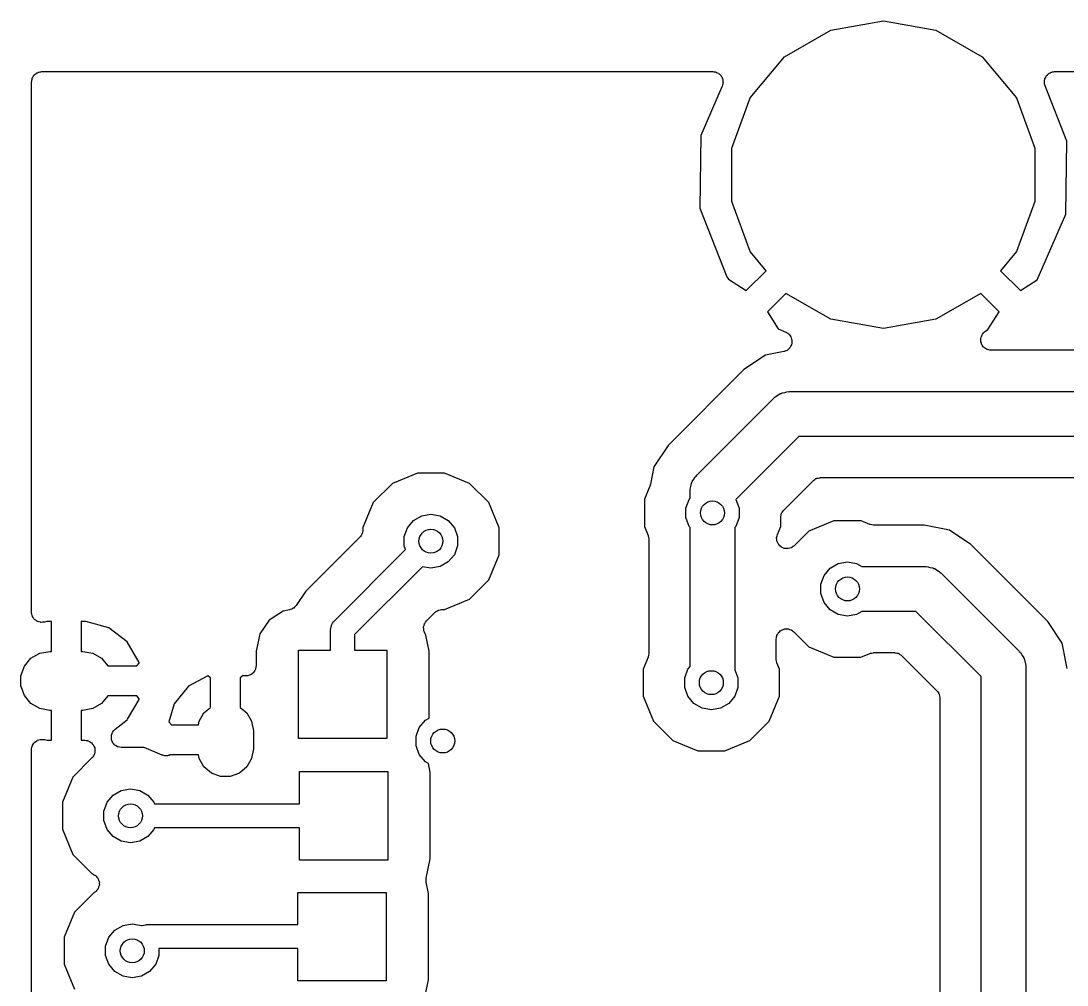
# Model space of a CAD drawing. Extents: x 91.5 to 190, y -113.6 to -60.2.
# Drawn here: x 91.51 to 109.27, y -76.52 to -60.16 of the extents above; entities that cross this region are included whole.
import ezdxf

# ---------------------------------------------------------------- set-up
doc = ezdxf.new("R2010")
doc.units = 0
doc.header["$MEASUREMENT"] = 0
doc.layers.add('BLACK', color=7, linetype='CONTINUOUS')

msp = doc.modelspace()

# ---------------------------------------------------------------- linework, layer by layer
at = {"layer": 'Black'}
for p, q in [((105.257, -60.3175), (106.15, -60.1601)), ((106.15, -60.1601), (107.043, -60.3175)), ((104.472, -60.7707), (105.257, -60.3175)), ((107.043, -60.3175), (107.828, -60.7707)), ((103.89, -61.465), (104.472, -60.7707)), ((107.828, -60.7707), (108.41, -61.465)), ((91.7234, -61.096), (91.7311, -61.0827)), ((91.7311, -61.0827), (91.7428, -61.0728)), ((91.7428, -61.0728), (91.7527, -61.0611)), ((91.7527, -61.0611), (91.766, -61.0534)), ((91.766, -61.0534), (91.7777, -61.0435)), ((91.7777, -61.0435), (91.7922, -61.0383)), ((91.7922, -61.0383), (91.8055, -61.0306)), ((91.8055, -61.0306), (91.8206, -61.0279)), ((91.8206, -61.0279), (91.835, -61.0227)), ((91.835, -61.0227), (91.8504, -61.0227)), ((91.8504, -61.0227), (91.8655, -61.02)), ((91.8655, -61.02), (103.254, -61.02)), ((103.254, -61.02), (103.274, -61.0236)), ((103.274, -61.0236), (103.294, -61.0248)), ((103.294, -61.0248), (103.304, -61.0288)), ((103.304, -61.0288), (103.314, -61.0306)), ((103.314, -61.0306), (103.331, -61.0408)), ((103.331, -61.0408), (103.35, -61.049)), ((103.35, -61.049), (103.358, -61.056)), ((103.358, -61.056), (103.366, -61.0611)), ((103.366, -61.0611), (103.38, -61.0768)), ((103.38, -61.0768), (103.395, -61.0909)), ((103.395, -61.0909), (103.399, -61.1)), ((108.914, -61.0978), (108.921, -61.0865)), ((108.921, -61.0865), (108.934, -61.0747)), ((108.934, -61.0747), (108.945, -61.0611)), ((108.945, -61.0611), (108.957, -61.0546)), ((108.957, -61.0546), (108.966, -61.046)), ((108.966, -61.046), (108.983, -61.0395)), ((108.983, -61.0395), (108.998, -61.0306)), ((108.998, -61.0306), (109.011, -61.0283)), ((109.011, -61.0283), (109.023, -61.0236)), ((109.023, -61.0236), (109.041, -61.0231)), ((109.041, -61.0231), (109.058, -61.02)), ((109.058, -61.02), (119.638, -61.02)), ((91.69, -61.1955), (91.6927, -61.1804)), ((91.69, -70.1929), (91.69, -61.1955)), ((91.6927, -61.165), (91.6979, -61.1506)), ((91.6927, -61.1804), (91.6927, -61.165)), ((91.6979, -61.1506), (91.7006, -61.1355)), ((91.7006, -61.1355), (91.7083, -61.1222)), ((91.7083, -61.1222), (91.7135, -61.1077)), ((91.7135, -61.1077), (91.7234, -61.096)), ((103.415, -61.2652), (103.052, -62.1027)), ((103.399, -61.1), (103.406, -61.1077)), ((103.406, -61.1077), (103.413, -61.127)), ((103.413, -61.127), (103.422, -61.1454)), ((103.419, -61.2453), (103.415, -61.2652)), ((103.426, -61.226), (103.419, -61.2453)), ((103.422, -61.1454), (103.423, -61.1555)), ((103.423, -61.1555), (103.426, -61.165)), ((103.426, -61.165), (103.426, -61.1855)), ((103.426, -61.1855), (103.429, -61.2059)), ((103.429, -61.2059), (103.426, -61.2158)), ((103.426, -61.2158), (103.426, -61.226)), ((108.883, -61.2004), (108.885, -61.1828)), ((108.885, -61.213), (108.883, -61.2004)), ((108.885, -61.165), (108.89, -61.1529)), ((108.885, -61.1828), (108.885, -61.165)), ((108.885, -61.226), (108.885, -61.213)), ((108.891, -61.2427), (108.885, -61.226)), ((108.89, -61.1529), (108.892, -61.1401)), ((108.895, -61.2601), (108.891, -61.2427)), ((108.892, -61.1401), (108.9, -61.1244)), ((109.267, -62.201), (108.895, -61.2601)), ((108.9, -61.1244), (108.906, -61.1077)), ((108.906, -61.1077), (108.914, -61.0978)), ((103.58, -62.3168), (103.89, -61.465)), ((108.41, -61.465), (108.72, -62.3168)), ((103.052, -62.1027), (103.033, -63.339)), ((103.58, -63.2232), (103.58, -62.3168)), ((108.72, -62.3168), (108.72, -63.2232)), ((109.248, -63.4373), (109.267, -62.201)), ((103.89, -64.075), (103.58, -63.2232)), ((108.72, -63.2232), (108.41, -64.075)), ((103.033, -63.339), (103.494, -64.5037)), ((108.764, -64.5544), (109.248, -63.4373)), ((104.162, -64.3991), (103.89, -64.075)), ((108.41, -64.075), (108.138, -64.3991)), ((103.824, -64.7368), (104.162, -64.3991)), ((108.138, -64.3991), (108.476, -64.7368)), ((103.494, -64.5037), (103.521, -64.5454)), ((103.521, -64.5454), (103.824, -64.7368)), ((108.476, -64.7368), (108.764, -64.5544)), ((104.496, -64.7831), (104.183, -65.0961)), ((105.257, -65.2225), (104.496, -64.7831)), ((107.804, -64.7831), (107.043, -65.2225)), ((108.117, -65.0961), (107.804, -64.7831)), ((104.183, -65.0961), (104.366, -65.3843)), ((107.925, -65.3986), (108.117, -65.0961)), ((106.15, -65.3799), (105.257, -65.2225)), ((107.043, -65.2225), (106.15, -65.3799)), ((104.366, -65.3843), (104.493, -65.4396)), ((104.493, -65.4396), (104.5, -65.4441)), ((104.5, -65.4441), (104.508, -65.4468)), ((104.508, -65.4468), (104.526, -65.4608)), ((104.526, -65.4608), (104.544, -65.4731)), ((104.544, -65.4731), (104.549, -65.4797)), ((104.549, -65.4797), (104.556, -65.4849)), ((104.556, -65.4849), (104.567, -65.5041)), ((104.567, -65.5041), (104.581, -65.5221)), ((104.581, -65.5221), (104.583, -65.53)), ((104.583, -65.53), (104.587, -65.537)), ((107.81, -65.534), (107.811, -65.5244)), ((107.811, -65.5244), (107.82, -65.5055)), ((107.82, -65.5055), (107.827, -65.4857)), ((107.827, -65.4857), (107.834, -65.4784)), ((107.834, -65.4784), (107.838, -65.4697)), ((107.838, -65.4697), (107.853, -65.4552)), ((107.853, -65.4552), (107.867, -65.4391)), ((107.867, -65.4391), (107.875, -65.4342)), ((107.875, -65.4342), (107.882, -65.4276)), ((107.882, -65.4276), (107.925, -65.3986)), ((104.564, -65.7032), (104.56, -65.7105)), ((104.57, -65.6973), (104.564, -65.7032)), ((104.579, -65.6767), (104.57, -65.6973)), ((104.59, -65.657), (104.579, -65.6767)), ((104.587, -65.537), (104.592, -65.559)), ((104.591, -65.6489), (104.59, -65.657)), ((104.594, -65.6413), (104.591, -65.6489)), ((104.592, -65.559), (104.598, -65.5805)), ((104.596, -65.6189), (104.594, -65.6413)), ((104.599, -65.5968), (104.596, -65.6189)), ((104.598, -65.5805), (104.597, -65.5887)), ((104.597, -65.5887), (104.599, -65.5968)), ((107.804, -65.585), (107.807, -65.5641)), ((107.807, -65.5943), (107.804, -65.585)), ((107.807, -65.543), (107.81, -65.534)), ((107.807, -65.5641), (107.807, -65.543)), ((107.807, -65.604), (107.807, -65.5943)), ((107.814, -65.6237), (107.807, -65.604)), ((107.819, -65.6442), (107.814, -65.6237)), ((107.824, -65.6522), (107.819, -65.6442)), ((107.827, -65.6612), (107.824, -65.6522)), ((107.841, -65.6774), (107.827, -65.6612)), ((107.853, -65.6949), (107.841, -65.6774)), ((107.86, -65.7006), (107.853, -65.6949)), ((107.867, -65.7079), (107.86, -65.7006)), ((107.885, -65.7185), (107.867, -65.7079)), ((104.148, -65.8345), (103.783, -66.0778)), ((104.458, -65.7728), (104.148, -65.8345)), ((104.466, -65.7698), (104.458, -65.7728)), ((104.474, -65.7688), (104.466, -65.7698)), ((104.494, -65.7588), (104.474, -65.7688)), ((104.515, -65.7507), (104.494, -65.7588)), ((104.521, -65.7452), (104.515, -65.7507)), ((104.528, -65.7415), (104.521, -65.7452)), ((104.544, -65.7253), (104.528, -65.7415)), ((104.56, -65.7105), (104.544, -65.7253)), ((107.902, -65.7309), (107.885, -65.7185)), ((107.911, -65.7336), (107.902, -65.7309)), ((107.919, -65.7384), (107.911, -65.7336)), ((107.94, -65.7421), (107.919, -65.7384)), ((107.96, -65.748), (107.94, -65.7421)), ((107.97, -65.7473), (107.96, -65.748)), ((107.979, -65.749), (107.97, -65.7473)), ((115.26, -65.749), (107.979, -65.749)), ((103.783, -66.0778), (102.498, -67.3634)), ((102.981, -67.8706), (104.291, -66.5606)), ((104.291, -66.5606), (104.304, -66.551)), ((104.304, -66.551), (104.315, -66.5381)), ((104.315, -66.5381), (104.358, -66.5132)), ((104.358, -66.5132), (104.399, -66.4847)), ((104.399, -66.4847), (104.415, -66.4804)), ((104.415, -66.4804), (104.43, -66.472)), ((104.43, -66.472), (104.479, -66.4633)), ((104.479, -66.4633), (104.527, -66.4505)), ((104.527, -66.4505), (104.543, -66.4519)), ((104.543, -66.4519), (104.56, -66.449)), ((104.56, -66.449), (115.622, -66.449)), ((104.718, -67.211), (103.648, -68.2811)), ((115.78, -67.211), (104.718, -67.211)), ((102.498, -67.3634), (102.254, -67.7276)), ((98.2408, -67.8326), (97.8154, -68.0084)), ((98.7012, -67.833), (98.2408, -67.8326)), ((99.1264, -68.0095), (98.7012, -67.833)), ((102.254, -67.7276), (102.196, -68.0222)), ((97.8154, -68.0084), (97.4895, -68.3336)), ((99.4516, -68.3354), (99.1264, -68.0095)), ((102.883, -68.0587), (102.892, -68.0097)), ((102.892, -68.0097), (102.9, -67.9952)), ((102.9, -67.9952), (102.905, -67.979)), ((102.905, -67.979), (102.933, -67.9382)), ((102.933, -67.9382), (102.958, -67.8951)), ((102.958, -67.8951), (102.971, -67.8843)), ((102.971, -67.8843), (102.981, -67.8706)), ((104.459, -68.4602), (104.956, -67.9624)), ((104.956, -67.9624), (104.963, -67.958)), ((104.963, -67.958), (104.968, -67.9521)), ((104.968, -67.9521), (104.988, -67.9406)), ((104.988, -67.9406), (105.006, -67.9274)), ((105.006, -67.9274), (105.014, -67.9254)), ((105.014, -67.9254), (105.02, -67.9216)), ((105.02, -67.9216), (105.043, -67.9176)), ((105.043, -67.9176), (105.065, -67.9117)), ((105.065, -67.9117), (105.073, -67.9123)), ((105.073, -67.9123), (105.08, -67.911)), ((105.08, -67.911), (115.763, -67.911)), ((102.186, -68.0553), (102.093, -68.2788)), ((102.19, -68.0384), (102.186, -68.0553)), ((102.196, -68.0222), (102.19, -68.0384)), ((102.869, -68.14), (102.872, -68.1235)), ((102.869, -68.2609), (102.869, -68.14)), ((102.87, -68.1068), (102.883, -68.0587)), ((102.872, -68.1235), (102.87, -68.1068)), ((97.4895, -68.3336), (97.313, -68.7588)), ((99.6274, -68.7608), (99.4516, -68.3354)), ((102.093, -68.2788), (102.093, -68.7392)), ((102.798, -68.4303), (102.853, -68.2805)), ((102.853, -68.2805), (102.869, -68.2609)), ((103.648, -68.2811), (103.702, -68.4303)), ((98.313, -68.5587), (98.47, -68.5311)), ((98.47, -68.5311), (98.627, -68.5587)), ((102.798, -68.5897), (102.798, -68.4303)), ((103.702, -68.4303), (103.702, -68.5897)), ((104.408, -68.569), (104.414, -68.5468)), ((104.414, -68.5468), (104.418, -68.5242)), ((104.418, -68.5242), (104.422, -68.5175)), ((104.422, -68.5175), (104.424, -68.5102)), ((104.424, -68.5102), (104.437, -68.4913)), ((104.437, -68.4913), (104.448, -68.4714)), ((104.448, -68.4714), (104.454, -68.4665)), ((104.454, -68.4665), (104.459, -68.4602)), ((98.0725, -68.7605), (98.175, -68.6384)), ((98.175, -68.6384), (98.313, -68.5587)), ((98.627, -68.5587), (98.765, -68.6384)), ((98.765, -68.6384), (98.8675, -68.7605)), ((102.853, -68.7395), (102.798, -68.5897)), ((103.702, -68.5897), (103.647, -68.7395)), ((104.407, -68.5842), (104.408, -68.5766)), ((104.407, -68.7412), (104.407, -68.5842)), ((104.408, -68.5766), (104.408, -68.569)), ((105.311, -68.6426), (104.885, -68.8184)), ((105.771, -68.643), (105.311, -68.6426)), ((105.922, -68.7056), (105.771, -68.643)), ((105.926, -68.7064), (105.922, -68.7056)), ((105.929, -68.7084), (105.926, -68.7064)), ((105.955, -68.713), (105.929, -68.7084)), ((105.981, -68.7188), (105.955, -68.713)), ((105.985, -68.7183), (105.981, -68.7188)), ((105.989, -68.719), (105.985, -68.7183)), ((106.843, -68.719), (105.989, -68.719)), ((107.272, -68.8045), (106.843, -68.719)), ((97.2833, -68.89), (97.2718, -68.9099)), ((97.2965, -68.8712), (97.2833, -68.89)), ((97.2985, -68.8638), (97.2965, -68.8712)), ((97.3023, -68.8572), (97.2985, -68.8638)), ((97.3063, -68.8345), (97.3023, -68.8572)), ((97.3123, -68.8123), (97.3063, -68.8345)), ((97.313, -68.7972), (97.3116, -68.8047)), ((97.3116, -68.8047), (97.3123, -68.8123)), ((97.313, -68.7588), (97.313, -68.7972)), ((98.018, -68.9103), (98.0725, -68.7605)), ((98.8675, -68.7605), (98.922, -68.9103)), ((99.627, -69.2212), (99.6274, -68.7608)), ((102.093, -68.7392), (102.156, -68.8919)), ((102.156, -68.8919), (102.157, -68.8956)), ((102.157, -68.8956), (102.158, -68.8989)), ((102.158, -68.8989), (102.163, -68.9252)), ((102.869, -68.7591), (102.853, -68.7395)), ((102.869, -71.1171), (102.869, -68.7591)), ((103.647, -68.7395), (103.631, -68.7591)), ((103.631, -68.7591), (103.631, -71.1703)), ((104.339, -68.9257), (104.346, -68.8999)), ((104.346, -68.8999), (104.352, -68.8738)), ((104.352, -68.8738), (104.407, -68.7412)), ((104.885, -68.8184), (104.638, -69.0653)), ((107.637, -69.0478), (107.272, -68.8045)), ((97.2616, -68.9211), (96.3436, -69.8391)), ((97.266, -68.9149), (97.2616, -68.9211)), ((97.2718, -68.9099), (97.266, -68.9149)), ((98.018, -69.0697), (98.018, -68.9103)), ((98.0407, -69.1319), (98.018, -69.0697)), ((98.922, -69.0697), (98.8675, -69.2195)), ((98.922, -68.9103), (98.922, -69.0697)), ((102.163, -68.9252), (102.169, -68.9514)), ((102.169, -68.9514), (102.168, -68.9552)), ((102.168, -68.9552), (102.169, -68.9589)), ((102.169, -68.9589), (102.169, -70.8926)), ((104.34, -68.9295), (104.339, -68.9257)), ((104.339, -68.9333), (104.34, -68.9295)), ((104.342, -68.9598), (104.339, -68.9333)), ((104.344, -68.9864), (104.342, -68.9598)), ((104.346, -68.9899), (104.344, -68.9864)), ((104.347, -68.9938), (104.346, -68.9899)), ((104.359, -69.0174), (104.347, -68.9938)), ((104.37, -69.0417), (104.359, -69.0174)), ((104.373, -69.0444), (104.37, -69.0417)), ((104.375, -69.0478), (104.373, -69.0444)), ((104.394, -69.0659), (104.375, -69.0478)), ((104.413, -69.0848), (104.394, -69.0659)), ((104.616, -69.0806), (104.595, -69.0969)), ((104.638, -69.0653), (104.616, -69.0806)), ((108.942, -70.3534), (107.637, -69.0478)), ((96.8263, -70.3463), (98.0407, -69.1319)), ((98.8675, -69.2195), (98.765, -69.3416)), ((99.4505, -69.6464), (99.627, -69.2212)), ((104.417, -69.0864), (104.413, -69.0848)), ((104.42, -69.0891), (104.417, -69.0864)), ((104.444, -69.0993), (104.42, -69.0891)), ((104.468, -69.1106), (104.444, -69.0993)), ((104.472, -69.1109), (104.468, -69.1106)), ((104.476, -69.1124), (104.472, -69.1109)), ((104.503, -69.1136), (104.476, -69.1124)), ((104.529, -69.116), (104.503, -69.1136)), ((104.533, -69.115), (104.529, -69.116)), ((104.537, -69.1151), (104.533, -69.115)), ((104.562, -69.1071), (104.537, -69.1151)), ((104.588, -69.1002), (104.562, -69.1071)), ((104.591, -69.098), (104.588, -69.1002)), ((104.595, -69.0969), (104.591, -69.098)), ((98.3241, -69.4232), (97.1732, -70.5742)), ((98.47, -69.4489), (98.3241, -69.4232)), ((98.627, -69.4213), (98.47, -69.4489)), ((98.765, -69.3416), (98.627, -69.4213)), ((105.245, -69.4484), (105.383, -69.3687)), ((105.383, -69.3687), (105.54, -69.3411)), ((105.54, -69.3411), (105.697, -69.3687)), ((105.697, -69.3687), (105.784, -69.419)), ((105.784, -69.419), (106.86, -69.419)), ((106.86, -69.419), (106.877, -69.4219)), ((106.877, -69.4219), (106.893, -69.4205)), ((106.893, -69.4205), (106.941, -69.4333)), ((106.941, -69.4333), (106.99, -69.442)), ((105.088, -69.7203), (105.143, -69.5705)), ((105.143, -69.5705), (105.245, -69.4484)), ((106.99, -69.442), (107.005, -69.4504)), ((107.005, -69.4504), (107.021, -69.4547)), ((107.021, -69.4547), (107.062, -69.4832)), ((107.062, -69.4832), (107.105, -69.5081)), ((107.105, -69.5081), (107.116, -69.521)), ((107.116, -69.521), (107.129, -69.5306)), ((107.129, -69.5306), (108.459, -70.8606)), ((99.1246, -69.9716), (99.4505, -69.6464)), ((105.088, -69.8797), (105.088, -69.7203)), ((96.3436, -69.8391), (96.1831, -70.0792)), ((98.6992, -70.1474), (99.1246, -69.9716)), ((105.143, -70.0295), (105.088, -69.8797)), ((96.1061, -70.1405), (96.0863, -70.1502)), ((96.1267, -70.1327), (96.1061, -70.1405)), ((96.1332, -70.1271), (96.1267, -70.1327)), ((96.141, -70.1233), (96.1332, -70.1271)), ((96.1562, -70.1074), (96.141, -70.1233)), ((96.1729, -70.093), (96.1562, -70.1074)), ((96.1771, -70.0855), (96.1729, -70.093)), ((96.1831, -70.0792), (96.1771, -70.0855)), ((98.6253, -70.154), (98.6473, -70.148)), ((98.6473, -70.148), (98.6551, -70.1487)), ((98.6551, -70.1487), (98.6628, -70.1474)), ((98.6628, -70.1474), (98.6992, -70.1474)), ((105.245, -70.1516), (105.143, -70.0295)), ((91.6914, -70.2006), (91.69, -70.1929)), ((91.6907, -70.2083), (91.6914, -70.2006)), ((91.6966, -70.2304), (91.6907, -70.2083)), ((91.7006, -70.2529), (91.6966, -70.2304)), ((91.7045, -70.2597), (91.7006, -70.2529)), ((91.7065, -70.2672), (91.7045, -70.2597)), ((91.7196, -70.2859), (91.7065, -70.2672)), ((91.7311, -70.3057), (91.7196, -70.2859)), ((91.737, -70.3107), (91.7311, -70.3057)), ((91.7415, -70.3171), (91.737, -70.3107)), ((91.7602, -70.3302), (91.7415, -70.3171)), ((95.9617, -70.1745), (95.7224, -70.3285)), ((96.0696, -70.1542), (95.9617, -70.1745)), ((96.0777, -70.1512), (96.0696, -70.1542)), ((96.0863, -70.1502), (96.0777, -70.1512)), ((98.3955, -70.3418), (98.5385, -70.1988)), ((98.5385, -70.1988), (98.5449, -70.1943)), ((98.5449, -70.1943), (98.55, -70.1883)), ((98.55, -70.1883), (98.5698, -70.1769)), ((98.5698, -70.1769), (98.5885, -70.1638)), ((98.5885, -70.1638), (98.596, -70.1618)), ((98.596, -70.1618), (98.6028, -70.1579)), ((98.6028, -70.1579), (98.6253, -70.154)), ((105.383, -70.2313), (105.245, -70.1516)), ((105.54, -70.2589), (105.383, -70.2313)), ((105.697, -70.2313), (105.54, -70.2589)), ((105.784, -70.181), (105.697, -70.2313)), ((106.702, -70.181), (105.784, -70.181)), ((107.809, -71.2878), (106.702, -70.181)), ((91.7777, -70.3449), (91.7602, -70.3302)), ((91.7851, -70.3475), (91.7777, -70.3449)), ((91.7915, -70.352), (91.7851, -70.3475)), ((91.8135, -70.3579), (91.7915, -70.352)), ((91.835, -70.3657), (91.8135, -70.3579)), ((91.8428, -70.3657), (91.835, -70.3657)), ((91.8503, -70.3677), (91.8428, -70.3657)), ((91.8731, -70.3657), (91.8503, -70.3677)), ((91.896, -70.3657), (91.8731, -70.3657)), ((91.9033, -70.3631), (91.896, -70.3657)), ((91.9111, -70.3624), (91.9033, -70.3631)), ((91.9497, -70.352), (91.9111, -70.3624)), ((92.026, -70.352), (91.9497, -70.352)), ((92.026, -70.86), (92.026, -70.352)), ((92.534, -70.352), (92.534, -70.86)), ((92.6103, -70.352), (92.534, -70.352)), ((93.0012, -70.4571), (92.6103, -70.352)), ((93.3127, -70.6965), (93.0012, -70.4571)), ((95.7224, -70.3285), (95.5626, -70.5624)), ((96.7668, -70.49), (96.7684, -70.4812)), ((96.7668, -70.84), (96.7668, -70.49)), ((96.7676, -70.4723), (96.7744, -70.4467)), ((96.7684, -70.4812), (96.7676, -70.4723)), ((96.7744, -70.4467), (96.7791, -70.4205)), ((96.7791, -70.4205), (96.7835, -70.4128)), ((96.7835, -70.4128), (96.7858, -70.4041)), ((96.7858, -70.4041), (96.8011, -70.3824)), ((96.8011, -70.3824), (96.8143, -70.3594)), ((96.8143, -70.3594), (96.8212, -70.3536)), ((96.8212, -70.3536), (96.8263, -70.3463)), ((98.3448, -70.4506), (98.3457, -70.4472)), ((98.3472, -70.4776), (98.3448, -70.4506)), ((98.3455, -70.4438), (98.3536, -70.4179)), ((98.3457, -70.4472), (98.3455, -70.4438)), ((98.3485, -70.5046), (98.3472, -70.4776)), ((98.3498, -70.5078), (98.3485, -70.5046)), ((98.3536, -70.4179), (98.3606, -70.3917)), ((98.3606, -70.3917), (98.3626, -70.3889)), ((98.3626, -70.3889), (98.3636, -70.3855)), ((98.3636, -70.3855), (98.38, -70.364)), ((98.38, -70.364), (98.3955, -70.3418)), ((104.406, -70.5072), (104.413, -70.504)), ((104.413, -70.504), (104.419, -70.4991)), ((104.419, -70.4991), (104.44, -70.4912)), ((104.44, -70.4912), (104.461, -70.4815)), ((104.461, -70.4815), (104.469, -70.4808)), ((104.469, -70.4808), (104.476, -70.4782)), ((104.476, -70.4782), (104.499, -70.4782)), ((104.499, -70.4782), (104.522, -70.4762)), ((104.522, -70.4762), (104.529, -70.4782)), ((104.529, -70.4782), (104.537, -70.4782)), ((104.537, -70.4782), (104.559, -70.4861)), ((104.559, -70.4861), (104.581, -70.4921)), ((104.581, -70.4921), (104.587, -70.4965)), ((104.587, -70.4965), (104.594, -70.4991)), ((104.594, -70.4991), (104.612, -70.5139)), ((109.186, -70.7176), (108.942, -70.3534)), ((95.5626, -70.5624), (95.5028, -70.8576)), ((97.1732, -70.5742), (97.1732, -70.84)), ((98.3501, -70.5113), (98.3498, -70.5078)), ((98.3616, -70.5359), (98.3501, -70.5113)), ((98.3721, -70.5608), (98.3616, -70.5359)), ((98.3855, -70.5817), (98.3721, -70.5608)), ((98.4372, -70.8564), (98.3855, -70.5817)), ((104.331, -70.6511), (104.335, -70.6284)), ((104.331, -70.9895), (104.331, -70.6511)), ((104.335, -70.6284), (104.337, -70.6055)), ((104.337, -70.6055), (104.34, -70.5986)), ((104.34, -70.5986), (104.342, -70.591)), ((104.342, -70.591), (104.353, -70.5711)), ((104.353, -70.5711), (104.363, -70.5503)), ((104.363, -70.5503), (104.368, -70.5449)), ((104.368, -70.5449), (104.372, -70.5383)), ((104.372, -70.5383), (104.39, -70.5235)), ((104.39, -70.5235), (104.406, -70.5072)), ((104.612, -70.5139), (104.631, -70.5271)), ((104.631, -70.5271), (104.884, -70.7805)), ((91.831, -70.8902), (92.002, -70.86)), ((92.002, -70.86), (92.026, -70.86)), ((92.534, -70.86), (92.558, -70.86)), ((92.558, -70.86), (92.729, -70.8902)), ((93.5145, -71.0467), (93.3127, -70.6965)), ((95.5028, -70.8576), (95.5028, -71.1015)), ((96.22, -72.34), (96.22, -70.84)), ((96.22, -70.84), (96.7668, -70.84)), ((97.1732, -70.84), (97.72, -70.84)), ((97.72, -70.84), (97.72, -72.34)), ((98.4372, -71.9925), (98.4372, -70.8564)), ((104.884, -70.7805), (105.309, -70.957)), ((109.271, -71.1473), (109.186, -70.7176)), ((91.569, -71.11), (91.6806, -70.977)), ((91.6806, -70.977), (91.831, -70.8902)), ((92.729, -70.8902), (92.8794, -70.977)), ((92.8794, -70.977), (92.9876, -71.106)), ((102.156, -70.9599), (102.073, -71.1588)), ((102.158, -70.9527), (102.156, -70.9561)), ((102.156, -70.9561), (102.156, -70.9599)), ((102.163, -70.9264), (102.158, -70.9527)), ((102.169, -70.9004), (102.163, -70.9264)), ((102.169, -70.8926), (102.168, -70.8965)), ((102.168, -70.8965), (102.169, -70.9004)), ((104.332, -70.9932), (104.331, -70.9895)), ((104.331, -70.997), (104.332, -70.9932)), ((104.337, -71.0231), (104.331, -70.997)), ((104.342, -71.0495), (104.337, -71.0231)), ((105.309, -70.957), (105.769, -70.9574)), ((105.769, -70.9574), (105.922, -70.8943)), ((105.922, -70.8943), (105.926, -70.8935)), ((105.926, -70.8935), (105.929, -70.8916)), ((105.929, -70.8916), (105.955, -70.8869)), ((105.955, -70.8869), (105.981, -70.8812)), ((105.981, -70.8812), (105.985, -70.8817)), ((105.985, -70.8817), (105.989, -70.881)), ((105.989, -70.881), (106.34, -70.881)), ((106.34, -70.881), (106.347, -70.8823)), ((106.347, -70.8823), (106.355, -70.8817)), ((106.355, -70.8817), (106.377, -70.8876)), ((106.377, -70.8876), (106.4, -70.8916)), ((106.4, -70.8916), (106.406, -70.8954)), ((106.406, -70.8954), (106.414, -70.8974)), ((106.414, -70.8974), (106.432, -70.9106)), ((106.432, -70.9106), (106.452, -70.9221)), ((106.452, -70.9221), (106.457, -70.928)), ((106.457, -70.928), (106.464, -70.9324)), ((106.464, -70.9324), (107.058, -71.5264)), ((108.459, -70.8606), (108.469, -70.8743)), ((108.469, -70.8743), (108.482, -70.8851)), ((108.482, -70.8851), (108.507, -70.9282)), ((108.507, -70.9282), (108.535, -70.969)), ((108.535, -70.969), (108.54, -70.9852)), ((108.54, -70.9852), (108.548, -70.9997)), ((108.548, -70.9997), (108.557, -71.0487)), ((91.5096, -71.2732), (91.569, -71.11)), ((92.9876, -71.106), (93.4793, -71.106)), ((93.4793, -71.106), (93.5174, -71.0576)), ((93.5174, -71.0576), (93.5145, -71.0467)), ((95.4618, -71.2143), (95.4404, -71.2322)), ((95.4631, -71.212), (95.4618, -71.2143)), ((95.4651, -71.2102), (95.4631, -71.212)), ((95.4783, -71.1857), (95.4651, -71.2102)), ((95.4923, -71.1615), (95.4783, -71.1857)), ((95.4927, -71.1589), (95.4923, -71.1615)), ((95.494, -71.1566), (95.4927, -71.1589)), ((95.498, -71.129), (95.494, -71.1566)), ((95.5028, -71.1015), (95.498, -71.129)), ((102.073, -71.1588), (102.073, -71.6192)), ((102.778, -71.3103), (102.833, -71.1605)), ((102.833, -71.1605), (102.869, -71.1171)), ((103.631, -71.1703), (103.682, -71.3103)), ((104.343, -71.0528), (104.342, -71.0495)), ((104.344, -71.0565), (104.343, -71.0528)), ((104.387, -71.1608), (104.344, -71.0565)), ((104.387, -71.6212), (104.387, -71.1608)), ((108.557, -71.0487), (108.57, -71.0968)), ((108.57, -71.0968), (108.568, -71.1135)), ((108.568, -71.1135), (108.571, -71.13)), ((108.571, -71.13), (108.571, -95.8422)), ((91.5096, -71.4468), (91.5096, -71.2732)), ((94.6821, -71.2742), (94.3537, -71.4509)), ((94.726, -71.3095), (94.6821, -71.2742)), ((94.726, -71.8101), (94.726, -71.3095)), ((95.2836, -71.2695), (95.234, -71.3095)), ((95.234, -71.3095), (95.234, -71.8101)), ((95.2969, -71.2744), (95.2836, -71.2695)), ((95.2996, -71.2744), (95.2969, -71.2744)), ((95.3021, -71.2752), (95.2996, -71.2744)), ((95.3299, -71.2744), (95.3021, -71.2752)), ((95.3578, -71.2744), (95.3299, -71.2744)), ((95.3603, -71.2734), (95.3578, -71.2744)), ((95.363, -71.2734), (95.3603, -71.2734)), ((95.3889, -71.263), (95.363, -71.2734)), ((95.4151, -71.2535), (95.3889, -71.263)), ((95.4171, -71.2518), (95.4151, -71.2535)), ((95.4196, -71.2508), (95.4171, -71.2518)), ((95.4404, -71.2322), (95.4196, -71.2508)), ((102.778, -71.4697), (102.778, -71.3103)), ((103.682, -71.3103), (103.682, -71.4697)), ((107.809, -96), (107.809, -71.2878)), ((91.569, -71.61), (91.5096, -71.4468)), ((94.3537, -71.4509), (94.1108, -71.7483)), ((102.833, -71.6195), (102.778, -71.4697)), ((103.682, -71.4697), (103.627, -71.6195)), ((107.058, -71.5264), (107.062, -71.5327)), ((107.062, -71.5327), (107.068, -71.5377)), ((107.068, -71.5377), (107.079, -71.5575)), ((107.079, -71.5575), (107.093, -71.5763)), ((91.6806, -71.743), (91.569, -71.61)), ((91.831, -71.8298), (91.6806, -71.743)), ((92.8794, -71.743), (92.729, -71.8298)), ((92.9876, -71.614), (92.8794, -71.743)), ((93.4793, -71.614), (92.9876, -71.614)), ((93.3197, -72.0114), (93.5145, -71.6733)), ((93.5174, -71.6624), (93.4793, -71.614)), ((93.5145, -71.6733), (93.5174, -71.6624)), ((102.073, -71.6192), (102.248, -72.0446)), ((102.935, -71.7416), (102.833, -71.6195)), ((103.073, -71.8213), (102.935, -71.7416)), ((103.525, -71.7416), (103.387, -71.8213)), ((103.627, -71.6195), (103.525, -71.7416)), ((104.21, -72.0464), (104.387, -71.6212)), ((107.093, -71.5763), (107.095, -71.5837)), ((107.095, -71.5837), (107.098, -71.5904)), ((107.098, -71.5904), (107.102, -71.613)), ((107.102, -71.613), (107.108, -71.6352)), ((107.108, -71.6352), (107.108, -71.6429)), ((107.108, -71.6429), (107.109, -71.6505)), ((107.109, -71.6505), (107.109, -78.8773)), ((92.002, -71.86), (91.831, -71.8298)), ((92.026, -71.86), (92.002, -71.86)), ((92.026, -72.368), (92.026, -71.86)), ((92.558, -71.86), (92.534, -71.86)), ((92.534, -71.86), (92.534, -72.368)), ((92.729, -71.8298), (92.558, -71.86)), ((94.1108, -71.7483), (94.019, -72.0538)), ((94.5336, -72.0452), (94.6161, -71.9023)), ((94.6161, -71.9023), (94.726, -71.8101)), ((95.234, -71.8101), (95.3439, -71.9023)), ((95.3439, -71.9023), (95.4264, -72.0452)), ((103.23, -71.8489), (103.073, -71.8213)), ((103.387, -71.8213), (103.23, -71.8489)), ((93.1117, -72.178), (93.3127, -72.0235)), ((93.3127, -72.0235), (93.3197, -72.0114)), ((93.3197, -72.0114), (93.3197, -72.0114)), ((93.3197, -72.0114), (93.3197, -72.0114)), ((94.019, -72.0538), (94.067, -72.106)), ((94.5229, -72.106), (94.5336, -72.0452)), ((95.4264, -72.0452), (95.455, -72.2076)), ((98.2725, -72.1505), (98.375, -72.0284)), ((98.375, -72.0284), (98.4372, -71.9925)), ((102.248, -72.0446), (102.574, -72.3705)), ((103.885, -72.3716), (104.21, -72.0464)), ((93.0471, -72.283), (93.0472, -72.2793)), ((93.0472, -72.2793), (93.0575, -72.2545)), ((93.0575, -72.2545), (93.0667, -72.2293)), ((93.0667, -72.2293), (93.0691, -72.2264)), ((93.0691, -72.2264), (93.0705, -72.223)), ((93.0705, -72.223), (93.0886, -72.2032)), ((93.0886, -72.2032), (93.1059, -72.1826)), ((93.1059, -72.1826), (93.1092, -72.1808)), ((93.1092, -72.1808), (93.1117, -72.178)), ((94.067, -72.106), (94.5229, -72.106)), ((95.455, -72.2076), (95.455, -72.5124)), ((98.218, -72.3003), (98.2725, -72.1505)), ((91.7045, -72.4603), (91.7065, -72.4528)), ((91.7065, -72.4528), (91.7196, -72.4341)), ((91.7196, -72.4341), (91.7311, -72.4143)), ((91.7311, -72.4143), (91.737, -72.4093)), ((91.737, -72.4093), (91.7415, -72.4029)), ((91.7415, -72.4029), (91.7602, -72.3898)), ((91.7602, -72.3898), (91.7777, -72.3751)), ((91.7777, -72.3751), (91.7851, -72.3725)), ((91.7851, -72.3725), (91.7915, -72.368)), ((91.7915, -72.368), (91.8135, -72.3621)), ((91.8135, -72.3621), (91.835, -72.3543)), ((91.835, -72.3543), (91.8428, -72.3543)), ((91.8428, -72.3543), (91.8503, -72.3523)), ((91.8503, -72.3523), (91.8731, -72.3543)), ((91.8731, -72.3543), (91.896, -72.3543)), ((91.896, -72.3543), (91.9033, -72.3569)), ((91.9033, -72.3569), (91.9111, -72.3576)), ((91.9111, -72.3576), (91.9497, -72.368)), ((91.9497, -72.368), (92.026, -72.368)), ((92.534, -72.368), (92.5921, -72.368)), ((92.5921, -72.368), (92.6147, -72.372)), ((92.6147, -72.372), (92.6376, -72.374)), ((92.6376, -72.374), (92.6446, -72.3773)), ((92.6446, -72.3773), (92.6521, -72.3786)), ((92.6521, -72.3786), (92.672, -72.3901)), ((92.672, -72.3901), (92.6929, -72.3998)), ((92.6929, -72.3998), (92.6983, -72.4052)), ((92.6983, -72.4052), (92.7049, -72.4091)), ((92.7049, -72.4091), (92.7197, -72.4267)), ((92.7197, -72.4267), (92.7359, -72.443)), ((92.7359, -72.443), (92.7391, -72.4499)), ((92.7391, -72.4499), (92.7441, -72.4557)), ((92.7441, -72.4557), (92.7519, -72.4774)), ((93.0446, -72.3402), (93.0458, -72.3134)), ((93.0458, -72.3438), (93.0446, -72.3402)), ((93.0458, -72.2865), (93.0471, -72.283)), ((93.0458, -72.3134), (93.0458, -72.2865)), ((93.0458, -72.3475), (93.0458, -72.3438)), ((93.0549, -72.3727), (93.0458, -72.3475)), ((93.063, -72.3983), (93.0549, -72.3727)), ((93.0653, -72.4013), (93.063, -72.3983)), ((93.0665, -72.4048), (93.0653, -72.4013)), ((93.0838, -72.4254), (93.0665, -72.4048)), ((93.1001, -72.4467), (93.0838, -72.4254)), ((93.1033, -72.4487), (93.1001, -72.4467)), ((93.1057, -72.4515), (93.1033, -72.4487)), ((93.1289, -72.4649), (93.1057, -72.4515)), ((97.72, -72.34), (96.22, -72.34)), ((98.218, -72.4597), (98.218, -72.3003)), ((102.574, -72.3705), (102.999, -72.547)), ((103.459, -72.5474), (103.885, -72.3716)), ((91.69, -72.5271), (91.6914, -72.5194)), ((91.69, -77.1929), (91.69, -72.5271)), ((91.6907, -72.5117), (91.6966, -72.4896)), ((91.6914, -72.5194), (91.6907, -72.5117)), ((91.6966, -72.4896), (91.7006, -72.4671)), ((91.7006, -72.4671), (91.7045, -72.4603)), ((92.7441, -72.6312), (92.7293, -72.6489)), ((92.7467, -72.6241), (92.7441, -72.6312)), ((92.7511, -72.6178), (92.7467, -72.6241)), ((92.757, -72.5956), (92.7511, -72.6178)), ((92.7519, -72.4774), (92.7616, -72.4982)), ((92.7649, -72.574), (92.757, -72.5956)), ((92.7616, -72.4982), (92.7623, -72.5058)), ((92.7623, -72.5058), (92.7649, -72.513)), ((92.7649, -72.513), (92.7649, -72.536)), ((92.7649, -72.536), (92.7669, -72.5589)), ((92.7669, -72.5589), (92.7649, -72.5663)), ((92.7649, -72.5663), (92.7649, -72.574)), ((93.1516, -72.4794), (93.1289, -72.4649)), ((93.1552, -72.4802), (93.1516, -72.4794)), ((93.1584, -72.482), (93.1552, -72.4802)), ((93.1849, -72.4867), (93.1584, -72.482)), ((93.2111, -72.4925), (93.1849, -72.4867)), ((93.2148, -72.492), (93.2111, -72.4925)), ((93.2185, -72.4927), (93.2148, -72.492)), ((93.6012, -72.493), (93.2185, -72.4927)), ((93.9054, -72.6193), (93.6012, -72.493)), ((93.9203, -72.6227), (93.9054, -72.6193)), ((93.9345, -72.6285), (93.9203, -72.6227)), ((93.9499, -72.6292), (93.9345, -72.6285)), ((93.9649, -72.6326), (93.9499, -72.6292)), ((93.9801, -72.6306), (93.9649, -72.6326)), ((93.9953, -72.6313), (93.9801, -72.6306)), ((94.0101, -72.6267), (93.9953, -72.6313)), ((94.0254, -72.6247), (94.0101, -72.6267)), ((94.0389, -72.6176), (94.0254, -72.6247)), ((94.0505, -72.614), (94.0389, -72.6176)), ((94.5229, -72.614), (94.0505, -72.614)), ((94.5336, -72.6748), (94.5229, -72.614)), ((95.455, -72.5124), (95.4264, -72.6748)), ((98.2725, -72.6095), (98.218, -72.4597)), ((98.375, -72.7316), (98.2725, -72.6095)), ((102.999, -72.547), (103.459, -72.5474)), ((92.7161, -72.6677), (92.3895, -72.9936)), ((92.7293, -72.6489), (92.7161, -72.6677)), ((94.6161, -72.8177), (94.5336, -72.6748)), ((95.4264, -72.6748), (95.3439, -72.8177)), ((98.4282, -72.7623), (98.375, -72.7316)), ((98.4572, -72.9164), (98.4282, -72.7623)), ((94.7425, -72.9237), (94.6161, -72.8177)), ((94.8975, -72.9802), (94.7425, -72.9237)), ((95.0625, -72.9802), (94.8975, -72.9802)), ((95.2175, -72.9237), (95.0625, -72.9802)), ((95.3439, -72.8177), (95.2175, -72.9237)), ((96.24, -73.4468), (96.24, -72.9)), ((96.24, -72.9), (97.74, -72.9)), ((97.74, -72.9), (97.74, -74.4)), ((98.4572, -74.3824), (98.4572, -72.9164)), ((92.3895, -72.9936), (92.213, -73.4188)), ((92.9725, -73.4205), (93.075, -73.2984)), ((93.075, -73.2984), (93.213, -73.2187)), ((93.213, -73.2187), (93.37, -73.1911)), ((93.37, -73.1911), (93.527, -73.2187)), ((93.527, -73.2187), (93.665, -73.2984)), ((93.665, -73.2984), (93.7675, -73.4205)), ((92.213, -73.4188), (92.2126, -73.8792)), ((92.918, -73.5703), (92.9725, -73.4205)), ((93.7675, -73.4205), (93.777, -73.4468)), ((93.777, -73.4468), (96.24, -73.4468)), ((92.918, -73.7297), (92.918, -73.5703)), ((92.9725, -73.8795), (92.918, -73.7297)), ((93.777, -73.8532), (93.7675, -73.8795)), ((96.24, -73.8532), (93.777, -73.8532)), ((96.24, -74.4), (96.24, -73.8532)), ((92.2126, -73.8792), (92.3884, -74.3046)), ((93.075, -74.0016), (92.9725, -73.8795)), ((93.213, -74.0813), (93.075, -74.0016)), ((93.665, -74.0016), (93.527, -74.0813)), ((93.7675, -73.8795), (93.665, -74.0016)), ((93.37, -74.1089), (93.213, -74.0813)), ((93.527, -74.0813), (93.37, -74.1089)), ((92.3884, -74.3046), (92.7136, -74.6305)), ((97.74, -74.4), (96.24, -74.4)), ((98.3914, -74.7069), (98.4572, -74.3824)), ((92.7136, -74.6305), (92.734, -74.6389)), ((92.734, -74.6389), (92.7534, -74.6513)), ((92.7534, -74.6513), (92.7737, -74.6619)), ((92.7737, -74.6619), (92.7789, -74.6676)), ((92.7789, -74.6676), (92.7854, -74.6717)), ((92.7854, -74.6717), (92.7994, -74.6899)), ((92.7994, -74.6899), (92.8148, -74.7068)), ((92.8148, -74.7068), (92.8178, -74.714)), ((92.8178, -74.714), (92.8225, -74.7201)), ((92.8225, -74.7201), (92.8293, -74.742)), ((92.8293, -74.742), (92.8381, -74.7632)), ((92.8381, -74.7632), (92.8384, -74.7709)), ((98.3899, -74.7678), (98.3906, -74.7405)), ((98.3903, -74.7132), (98.3914, -74.7101)), ((98.3906, -74.7405), (98.3903, -74.7132)), ((98.3914, -74.7101), (98.3914, -74.7069)), ((92.7734, -74.9403), (92.7531, -74.9509)), ((92.7787, -74.9346), (92.7734, -74.9403)), ((92.7852, -74.9305), (92.7787, -74.9346)), ((92.7992, -74.9123), (92.7852, -74.9305)), ((92.8147, -74.8954), (92.7992, -74.9123)), ((92.8176, -74.8883), (92.8147, -74.8954)), ((92.8223, -74.8822), (92.8176, -74.8883)), ((92.8292, -74.8603), (92.8223, -74.8822)), ((92.838, -74.8391), (92.8292, -74.8603)), ((92.8384, -74.8314), (92.838, -74.8391)), ((92.8384, -74.7709), (92.8407, -74.7782)), ((92.8407, -74.8241), (92.8384, -74.8314)), ((92.8407, -74.7782), (92.8397, -74.8012)), ((92.8397, -74.8012), (92.8407, -74.8241)), ((98.3909, -74.7709), (98.3899, -74.7678)), ((98.391, -74.7741), (98.3909, -74.7709)), ((98.4272, -74.9664), (98.391, -74.7741)), ((92.7525, -74.9513), (92.4195, -75.2836)), ((92.7531, -74.9509), (92.7525, -74.9513)), ((96.21, -75.4968), (96.21, -74.95)), ((96.21, -74.95), (97.71, -74.95)), ((97.71, -74.95), (97.71, -76.45)), ((98.4272, -76.4324), (98.4272, -74.9664)), ((92.4195, -75.2836), (92.243, -75.7088)), ((93.0025, -75.7105), (93.105, -75.5884)), ((93.105, -75.5884), (93.243, -75.5087)), ((93.243, -75.5087), (93.4, -75.4811)), ((93.4, -75.4811), (93.557, -75.5087)), ((93.557, -75.5087), (93.564, -75.5128)), ((93.564, -75.5128), (93.5705, -75.5091)), ((93.5705, -75.5091), (93.5967, -75.5044)), ((93.5967, -75.5044), (93.6223, -75.4976)), ((93.6223, -75.4976), (93.6312, -75.4984)), ((93.6312, -75.4984), (93.64, -75.4968)), ((93.64, -75.4968), (96.21, -75.4968)), ((92.243, -75.7088), (92.2426, -76.1692)), ((92.948, -75.8603), (93.0025, -75.7105)), ((92.948, -76.0197), (92.948, -75.8603)), ((96.21, -75.9032), (93.852, -75.9032)), ((93.852, -75.9032), (93.852, -76.0197)), ((96.21, -76.45), (96.21, -75.9032)), ((92.2426, -76.1692), (92.4184, -76.5946)), ((93.0025, -76.1695), (92.948, -76.0197)), ((93.105, -76.2916), (93.0025, -76.1695)), ((93.7975, -76.1695), (93.695, -76.2916)), ((93.852, -76.0197), (93.7975, -76.1695)), ((93.243, -76.3713), (93.105, -76.2916)), ((93.695, -76.2916), (93.557, -76.3713)), ((93.4, -76.3989), (93.243, -76.3713)), ((93.557, -76.3713), (93.4, -76.3989)), ((97.71, -76.45), (96.21, -76.45)), ((98.3674, -76.7276), (98.4272, -76.4324))]:
    msp.add_line(p, q, dxfattribs=at)
for centre in [(103.25, -68.51), (98.47, -68.99), (105.54, -69.8), (103.23, -71.39), (98.67, -72.38), (93.37, -73.65), (93.4, -75.94)]:
    msp.add_circle(centre, 0.2032, dxfattribs=at)

doc.saveas('drawing.dxf')
